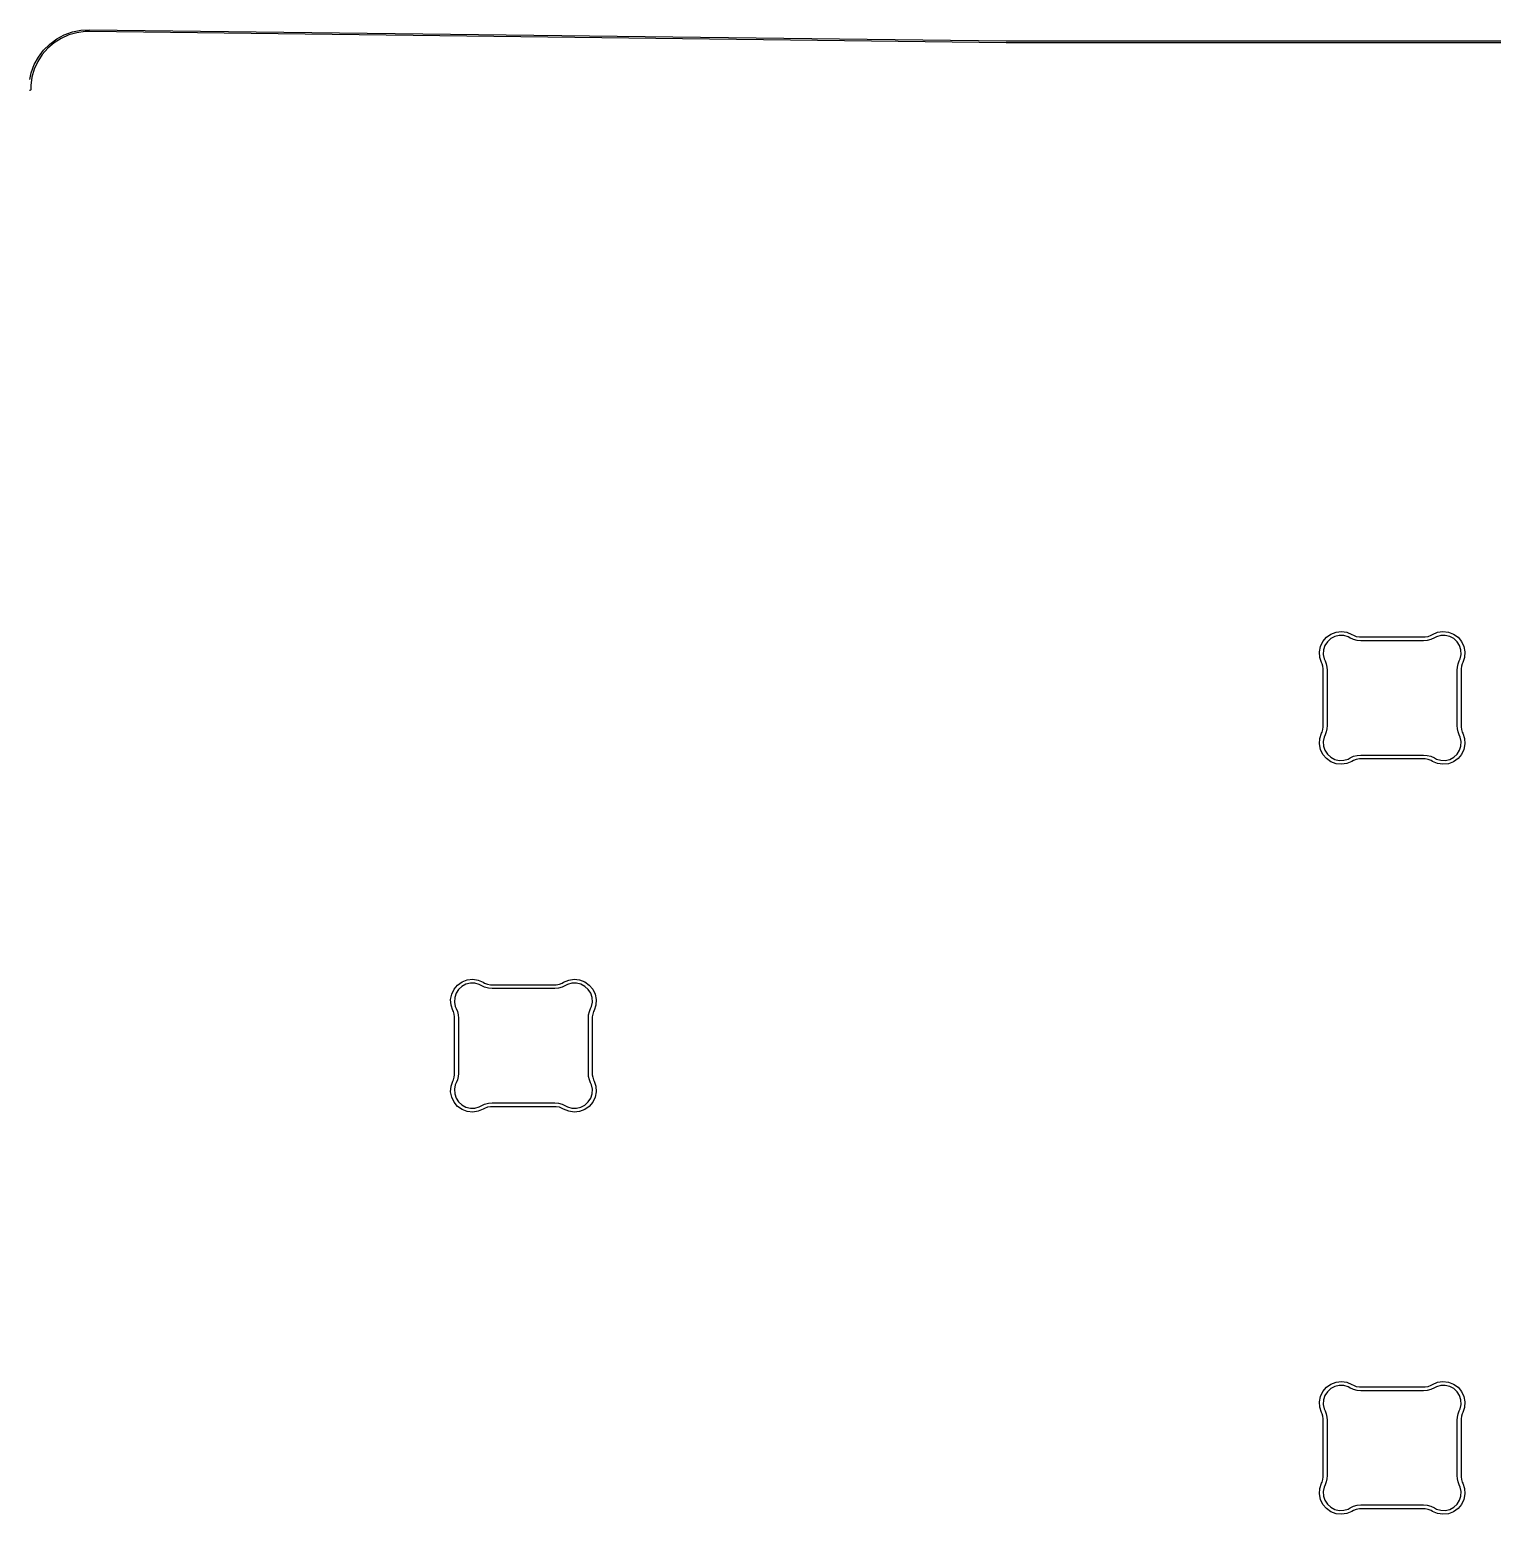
# Model space of a CAD drawing. Extents: x 9 to 292, y -476 to -359.
# Drawn here: x 150.49 to 187.64, y -405.55 to -367.84 of the extents above; entities that cross this region are included whole.
import ezdxf

# ---------------------------------------------------------------- set-up
doc = ezdxf.new("R2010")
doc.units = 0
doc.layers.add('BLACK', color=7, linetype='CONTINUOUS')

msp = doc.modelspace()

# ---------------------------------------------------------------- linework, layer by layer
at = {"layer": 'BLACK', "linetype": 'CONTINUOUS'}
for p, q in [((151.173039, -368.079112), (151.366339, -367.975623)), ((151.483817, -367.97803), (151.289648, -368.064647)), ((151.366339, -367.975623), (151.572482, -367.900924)), ((151.6884, -367.920154), (151.483817, -367.97803)), ((151.572482, -367.900924), (151.787207, -367.85656)), ((151.899169, -367.892215), (151.6884, -367.920154)), ((151.787207, -367.85656), (152.006074, -367.843448)), ((152.005368, -367.893442), (151.899169, -367.892215)), ((152.005468, -367.893463), (152.005368, -367.893442)), ((152.005469, -367.893464), (152.005468, -367.893463)), ((175.290762, -368.174999), (152.005469, -367.893464)), ((152.006074, -367.843448), (152.006074, -367.843468)), ((152.006074, -367.843468), (175.29137, -368.125004)), ((150.708343, -368.53823), (150.840605, -368.363354)), ((150.948311, -368.316384), (150.8082, -368.4763)), ((150.840605, -368.363354), (150.996578, -368.209253)), ((151.109907, -368.178214), (150.948311, -368.316384)), ((150.996578, -368.209253), (151.173039, -368.079112)), ((151.289648, -368.064647), (151.109907, -368.178214)), ((175.290763, -368.175), (175.290762, -368.174999)), ((175.290763, -368.175001), (175.290763, -368.175)), ((175.296911, -368.175063), (175.290763, -368.175001)), ((175.29137, -368.125004), (175.291371, -368.125004)), ((175.291371, -368.125004), (175.291373, -368.125004)), ((175.291373, -368.125004), (175.294344, -368.125041)), ((175.294344, -368.125041), (175.300287, -368.125089)), ((175.303059, -368.1751), (175.296911, -368.175063)), ((175.300287, -368.125089), (175.306229, -368.125112)), ((175.309203, -368.175111), (175.303059, -368.1751)), ((175.306229, -368.125112), (175.309201, -368.125112)), ((175.309201, -368.125112), (175.309202, -368.125112)), ((175.309202, -368.125112), (175.309204, -368.125112)), ((175.309204, -368.175112), (175.309203, -368.175111)), ((175.309204, -368.125112), (192.125135, -368.125112)), ((175.309207, -368.175112), (175.309204, -368.175112)), ((192.150135, -368.175112), (175.309207, -368.175112)), ((150.525344, -368.935492), (150.602527, -368.730266)), ((150.602527, -368.730266), (150.708343, -368.53823)), ((150.692471, -368.654656), (150.603515, -368.847765)), ((150.8082, -368.4763), (150.692471, -368.654656)), ((150.487631, -369.107512), (150.525344, -368.935492)), ((150.543172, -369.051635), (150.51269, -369.262051)), ((150.603515, -368.847765), (150.543172, -369.051635)), ((150.495362, -369.392134), (150.479911, -369.392135)), ((150.507862, -369.383052), (150.495362, -369.392134)), ((150.512636, -369.368357), (150.507862, -369.383052)), ((150.51269, -369.262051), (150.512636, -369.36826)), ((150.512636, -369.36826), (150.512643, -369.368357)), ((150.512643, -369.368357), (150.512636, -369.368357)), ((183.272138, -383.508963), (183.332082, -383.382705)), ((183.332082, -383.382705), (183.421917, -383.275635)), ((183.385188, -383.485277), (183.349384, -383.594836)), ((183.447452, -383.388281), (183.385188, -383.485277)), ((183.421917, -383.275635), (183.535841, -383.194667)), ((183.532156, -383.310113), (183.447452, -383.388281)), ((183.633829, -383.25582), (183.532156, -383.310113)), ((183.535841, -383.194667), (183.666495, -383.145031)), ((183.745904, -383.228909), (183.633829, -383.25582)), ((183.666495, -383.145031), (183.805443, -383.129932)), ((183.861144, -383.231119), (183.745904, -383.228909)), ((183.805443, -383.129932), (183.943709, -383.150346)), ((183.972105, -383.262306), (183.861144, -383.231119)), ((183.943709, -383.150346), (184.072027, -383.20481)), ((184.021914, -383.291294), (183.972105, -383.262306)), ((184.021949, -383.291233), (184.021914, -383.291294)), ((184.021944, -383.291244), (184.02195, -383.291234)), ((184.109522, -383.332544), (184.021944, -383.291244)), ((184.02195, -383.291234), (184.021949, -383.291233)), ((184.072027, -383.20481), (184.0724, -383.204892)), ((184.0724, -383.204892), (184.072394, -383.204902)), ((184.072394, -383.204902), (184.072395, -383.204902)), ((184.072395, -383.204902), (184.072401, -383.204893)), ((184.072401, -383.204893), (184.072425, -383.20492)), ((184.072425, -383.20492), (184.106743, -383.224933)), ((184.106743, -383.224933), (184.181376, -383.252389)), ((184.202985, -383.357845), (184.109522, -383.332544)), ((184.181376, -383.252389), (184.259669, -383.26633)), ((184.299431, -383.366361), (184.202985, -383.357845)), ((184.259669, -383.26633), (184.299431, -383.266362)), ((184.299431, -383.266362), (184.299432, -383.266362)), ((184.299434, -383.366362), (184.299431, -383.366361)), ((184.299432, -383.266362), (184.299434, -383.266362)), ((184.299434, -383.266362), (185.888338, -383.266362)), ((184.299437, -383.366362), (184.299434, -383.366362)), ((185.888338, -383.366362), (184.299437, -383.366362)), ((185.888338, -383.266362), (185.888458, -383.266385)), ((185.88834, -383.366361), (185.888338, -383.366362)), ((185.888342, -383.366362), (185.88834, -383.366361)), ((185.984793, -383.357855), (185.888342, -383.366386)), ((185.888342, -383.366386), (185.888342, -383.366362)), ((185.888458, -383.266385), (185.928097, -383.266348)), ((185.928097, -383.266348), (186.006388, -383.252396)), ((186.078253, -383.332542), (185.984793, -383.357855)), ((186.006388, -383.252396), (186.081019, -383.22493)), ((186.165811, -383.291237), (186.078253, -383.332542)), ((186.081019, -383.22493), (186.115366, -383.204895)), ((186.115366, -383.204896), (186.115379, -383.204893)), ((186.115366, -383.204895), (186.115366, -383.204896)), ((186.115379, -383.204893), (186.244046, -383.150273)), ((186.165825, -383.291234), (186.165811, -383.291237)), ((186.215643, -383.262238), (186.165825, -383.291235)), ((186.165825, -383.291235), (186.165825, -383.291234)), ((186.326627, -383.231039), (186.215643, -383.262238)), ((186.244046, -383.150273), (186.382336, -383.12985)), ((186.44189, -383.228825), (186.326627, -383.231039)), ((186.382336, -383.12985), (186.521308, -383.144947)), ((186.55399, -383.255738), (186.44189, -383.228825)), ((186.521308, -383.144947), (186.651987, -383.194589)), ((186.655685, -383.31004), (186.55399, -383.255738)), ((186.651987, -383.194589), (186.765933, -383.275569)), ((186.740408, -383.388224), (186.655685, -383.31004)), ((186.802686, -383.48524), (186.740408, -383.388224)), ((186.765933, -383.275569), (186.855785, -383.382657)), ((186.838497, -383.594822), (186.802686, -383.48524)), ((186.855785, -383.382657), (186.91574, -383.508937)), ((183.245955, -383.646254), (183.272138, -383.508963)), ((183.255225, -383.785711), (183.245955, -383.646254)), ((183.29935, -383.918328), (183.255225, -383.785711)), ((183.349384, -383.594836), (183.342354, -383.709882)), ((183.342354, -383.709882), (183.36455, -383.822986)), ((183.36455, -383.822986), (183.389455, -383.874957)), ((183.389455, -383.874957), (183.389455, -383.874961)), ((183.389455, -383.874961), (183.419465, -383.951456)), ((186.768314, -383.951458), (186.798316, -383.874968)), ((186.798316, -383.874959), (186.798317, -383.874957)), ((186.798316, -383.874968), (186.798317, -383.874959)), ((186.798317, -383.874959), (186.798316, -383.874959)), ((186.798317, -383.874957), (186.798318, -383.874954)), ((186.798318, -383.874954), (186.798319, -383.874954)), ((186.798319, -383.874954), (186.798554, -383.874708)), ((186.798554, -383.874708), (186.823326, -383.823019)), ((186.823326, -383.823019), (186.845529, -383.709892)), ((186.845529, -383.709892), (186.838497, -383.594822)), ((186.932654, -383.785734), (186.888519, -383.918374)), ((186.91574, -383.508937), (186.941927, -383.646252)), ((186.941927, -383.646252), (186.932654, -383.785734)), ((183.313972, -383.948704), (183.299349, -383.918328)), ((183.299349, -383.918328), (183.29935, -383.918328)), ((183.333838, -384.013134), (183.313972, -383.948704)), ((183.343881, -384.079806), (183.333838, -384.013134)), ((183.343879, -384.113518), (183.343881, -384.079806)), ((183.343887, -384.113518), (183.343879, -384.113518)), ((183.343887, -384.11352), (183.343887, -384.113518)), ((183.343887, -385.519204), (183.343887, -384.11352)), ((183.419465, -383.951456), (183.437743, -384.031574)), ((183.437743, -384.031574), (183.443873, -384.113454)), ((183.443873, -384.113454), (183.443887, -384.11352)), ((183.443887, -384.11352), (183.443887, -385.519204)), ((186.743885, -384.113511), (186.750033, -384.03157)), ((186.743886, -384.113514), (186.743885, -384.113511)), ((186.743885, -384.11352), (186.743886, -384.113514)), ((186.743885, -385.519204), (186.743885, -384.11352)), ((186.750033, -384.03157), (186.768314, -383.951458)), ((186.843888, -384.079813), (186.843885, -384.113518)), ((186.843885, -384.113518), (186.843885, -384.11352)), ((186.843885, -384.11352), (186.843885, -385.519204)), ((186.853939, -384.013138), (186.843888, -384.079813)), ((186.873805, -383.948703), (186.853939, -384.013138)), ((186.888425, -383.918329), (186.873805, -383.948703)), ((186.888519, -383.918374), (186.888425, -383.918329)), ((183.255234, -385.847027), (183.299329, -385.714551)), ((183.299329, -385.714551), (183.299351, -385.714393)), ((183.299348, -385.714392), (183.313972, -385.684017)), ((183.299351, -385.714393), (183.299348, -385.714392)), ((183.313972, -385.684017), (183.333841, -385.619587)), ((183.333841, -385.619587), (183.343888, -385.552916)), ((183.343888, -385.552916), (183.343887, -385.519204)), ((183.389479, -385.757787), (183.364565, -385.80976)), ((183.389453, -385.757762), (183.389452, -385.75777)), ((183.389452, -385.75777), (183.389453, -385.757771)), ((183.389453, -385.757771), (183.389452, -385.757771)), ((183.389452, -385.757771), (183.389452, -385.757774)), ((183.389452, -385.757774), (183.389479, -385.757787)), ((183.419465, -385.68127), (183.389453, -385.757762)), ((183.437747, -385.601153), (183.419465, -385.68127)), ((183.443887, -385.519206), (183.437747, -385.601153)), ((183.443887, -385.519204), (183.443886, -385.519205)), ((183.443886, -385.519205), (183.443887, -385.519206)), ((186.750024, -385.601156), (186.743872, -385.519214)), ((186.743872, -385.519214), (186.743885, -385.519214)), ((186.743886, -385.51921), (186.743885, -385.519204)), ((186.743885, -385.519214), (186.743886, -385.51921)), ((186.768308, -385.681269), (186.750024, -385.601156)), ((186.798317, -385.757766), (186.768308, -385.681269)), ((186.79832, -385.757769), (186.798317, -385.757766)), ((186.798321, -385.757775), (186.79832, -385.757769)), ((186.823236, -385.80975), (186.79832, -385.757775)), ((186.79832, -385.757775), (186.798321, -385.757775)), ((186.843885, -385.519204), (186.843872, -385.519269)), ((186.843872, -385.519269), (186.843876, -385.552908)), ((186.843876, -385.552908), (186.85393, -385.619584)), ((186.85393, -385.619584), (186.8738, -385.68402)), ((186.8738, -385.68402), (186.888424, -385.714398)), ((186.888424, -385.714398), (186.888423, -385.714398)), ((186.888423, -385.714398), (186.888423, -385.714403)), ((186.888423, -385.714403), (186.932568, -385.847017)), ((183.245949, -385.986496), (183.255234, -385.847027)), ((183.272123, -386.123801), (183.245949, -385.986496)), ((183.332065, -386.250074), (183.272123, -386.123801)), ((183.364565, -385.80976), (183.342354, -385.922871)), ((183.342354, -385.922871), (183.349374, -386.037928)), ((183.349374, -386.037928), (183.385173, -386.147499)), ((186.80263, -386.147501), (186.83843, -386.037926)), ((186.84545, -385.922864), (186.823236, -385.80975)), ((186.83843, -386.037926), (186.84545, -385.922864)), ((186.915682, -386.123801), (186.855737, -386.250078)), ((186.941855, -385.986491), (186.915682, -386.123801)), ((186.932568, -385.847017), (186.941855, -385.986491)), ((183.421904, -386.357157), (183.332065, -386.250074)), ((183.385173, -386.147499), (183.447439, -386.244507)), ((183.535836, -386.438134), (183.421904, -386.357157)), ((183.447439, -386.244507), (183.532148, -386.322685)), ((183.532148, -386.322685), (183.633829, -386.376983)), ((183.666502, -386.487774), (183.535836, -386.438134)), ((183.633829, -386.376983), (183.745915, -386.403895)), ((183.805462, -386.502871), (183.666502, -386.487774)), ((183.745915, -386.403895), (183.861165, -386.401681)), ((183.94374, -386.482449), (183.805462, -386.502871)), ((183.861165, -386.401681), (183.972134, -386.370485)), ((184.072387, -386.427834), (183.94374, -386.482449)), ((183.972134, -386.370485), (184.021946, -386.341491)), ((184.021946, -386.341491), (184.021949, -386.34149)), ((184.021949, -386.34149), (184.021953, -386.341486)), ((184.021953, -386.341486), (184.021954, -386.341487)), ((184.021954, -386.341487), (184.10953, -386.300195)), ((184.072397, -386.427832), (184.072387, -386.427834)), ((184.106746, -386.407805), (184.072397, -386.427832)), ((184.181379, -386.380354), (184.106746, -386.407805)), ((184.10953, -386.300195), (184.202989, -386.274899)), ((184.259669, -386.366415), (184.181379, -386.380354)), ((184.202989, -386.274899), (184.299231, -386.266401)), ((184.29943, -386.366383), (184.259669, -386.366415)), ((184.299231, -386.266401), (184.299433, -386.266361)), ((184.299431, -386.36636), (184.29943, -386.366361)), ((184.29943, -386.366361), (184.29943, -386.366383)), ((184.299433, -386.366361), (184.299431, -386.36636)), ((184.299433, -386.266361), (185.888338, -386.266361)), ((185.888332, -386.366361), (184.299433, -386.366361)), ((185.888335, -386.366362), (185.888332, -386.366361)), ((185.928096, -386.366399), (185.888335, -386.366362)), ((185.888338, -386.266361), (185.888343, -386.266362)), ((185.888343, -386.266362), (185.984789, -386.274891)), ((186.006386, -386.380349), (185.928096, -386.366399)), ((185.984789, -386.274891), (186.078246, -386.3002)), ((186.081016, -386.407811), (186.006386, -386.380349)), ((186.078246, -386.3002), (186.165768, -386.34148)), ((186.115363, -386.427843), (186.081016, -386.407811)), ((186.11537, -386.42783), (186.115363, -386.427843)), ((186.115432, -386.427843), (186.11537, -386.42783)), ((186.244038, -386.482447), (186.115432, -386.427843)), ((186.165768, -386.34148), (186.165823, -386.341493)), ((186.165823, -386.341493), (186.165824, -386.341492)), ((186.165824, -386.341492), (186.165825, -386.341493)), ((186.165825, -386.341493), (186.165828, -386.341494)), ((186.165828, -386.341494), (186.165834, -386.341483)), ((186.165834, -386.341483), (186.215646, -386.370481)), ((186.215646, -386.370481), (186.326619, -386.401683)), ((186.38232, -386.502874), (186.244038, -386.482447)), ((186.326619, -386.401683), (186.441873, -386.4039)), ((186.521285, -386.487781), (186.38232, -386.502874)), ((186.441873, -386.4039), (186.553963, -386.376991)), ((186.651957, -386.438142), (186.521285, -386.487781)), ((186.553963, -386.376991), (186.655649, -386.322692)), ((186.765895, -386.357164), (186.651957, -386.438142)), ((186.655649, -386.322692), (186.740362, -386.244512)), ((186.740362, -386.244512), (186.80263, -386.147501)), ((186.855737, -386.250078), (186.765895, -386.357164)), ((161.265815, -392.216388), (161.355657, -392.109301)), ((161.355657, -392.109301), (161.469591, -392.028319)), ((161.465903, -392.143768), (161.381189, -392.221952)), ((161.567589, -392.089463), (161.465903, -392.143768)), ((161.469591, -392.028319), (161.60026, -391.978671)), ((161.67968, -392.062544), (161.567589, -392.089463)), ((161.60026, -391.978671), (161.739224, -391.963566)), ((161.794937, -392.06475), (161.67968, -392.062544)), ((161.739224, -391.963566), (161.877508, -391.983977)), ((161.905916, -392.095938), (161.794937, -392.06475)), ((161.877508, -391.983977), (162.006182, -392.038587)), ((161.955557, -392.124826), (161.905916, -392.095938)), ((161.955698, -392.124984), (161.955557, -392.124826)), ((161.955702, -392.124977), (161.955698, -392.124984)), ((161.955701, -392.124985), (161.955704, -392.124978)), ((161.955734, -392.124992), (161.955701, -392.124985)), ((161.955704, -392.124978), (161.955702, -392.124977)), ((162.043275, -392.16628), (161.955734, -392.124992)), ((162.006182, -392.038587), (162.006149, -392.038643)), ((162.006149, -392.038643), (162.006152, -392.038644)), ((162.006152, -392.038644), (162.006155, -392.038638)), ((162.006155, -392.038638), (162.040502, -392.058669)), ((162.040502, -392.058669), (162.115133, -392.086129)), ((162.136733, -392.191586), (162.043275, -392.16628)), ((162.115133, -392.086129), (162.193423, -392.100076)), ((162.193423, -392.100076), (162.233185, -392.100112)), ((162.233185, -392.100112), (163.822087, -392.100112)), ((163.822087, -392.100112), (163.82209, -392.100111)), ((163.82209, -392.100103), (163.861851, -392.10007)), ((163.82209, -392.100111), (163.82209, -392.100103)), ((163.861851, -392.10007), (163.940142, -392.086126)), ((164.011996, -392.166281), (163.918536, -392.191583)), ((163.940142, -392.086126), (164.014774, -392.05867)), ((164.099569, -392.124982), (164.011996, -392.166281)), ((164.014774, -392.05867), (164.049122, -392.03864)), ((164.049122, -392.03864), (164.049122, -392.038641)), ((164.049122, -392.038641), (164.049124, -392.03864)), ((164.049124, -392.03864), (164.177784, -391.98403)), ((164.099571, -392.124982), (164.099569, -392.124982)), ((164.099572, -392.124983), (164.099571, -392.124982)), ((164.099573, -392.124982), (164.099572, -392.124983)), ((164.149385, -392.095991), (164.099573, -392.124982)), ((164.260354, -392.064802), (164.149385, -392.095991)), ((164.177784, -391.98403), (164.316059, -391.963615)), ((164.375602, -392.062593), (164.260354, -392.064802)), ((164.316059, -391.963615), (164.455015, -391.978716)), ((164.487684, -392.089507), (164.375602, -392.062593)), ((164.455015, -391.978716), (164.585677, -392.028357)), ((164.589363, -392.143805), (164.487684, -392.089507)), ((164.585677, -392.028357), (164.699606, -392.109333)), ((164.67407, -392.221982), (164.589363, -392.143805)), ((164.699606, -392.109333), (164.789443, -392.216412)), ((161.179688, -392.479972), (161.205868, -392.342663)), ((161.188965, -392.619447), (161.179688, -392.479972)), ((161.205868, -392.342663), (161.265815, -392.216388)), ((161.283115, -392.428542), (161.276088, -392.543606)), ((161.276088, -392.543606), (161.298293, -392.656725)), ((161.31892, -392.318965), (161.283115, -392.428542)), ((161.381189, -392.221952), (161.31892, -392.318965)), ((162.233181, -392.200112), (162.136733, -392.191586)), ((162.233183, -392.200112), (162.233181, -392.200111)), ((162.233181, -392.200111), (162.233181, -392.200112)), ((163.822088, -392.200112), (162.233183, -392.200112)), ((163.822169, -392.200095), (163.822088, -392.200112)), ((163.918536, -392.191583), (163.822169, -392.200095)), ((164.736335, -392.318986), (164.67407, -392.221982)), ((164.772136, -392.428554), (164.736335, -392.318986)), ((164.756957, -392.656718), (164.779162, -392.543609)), ((164.779162, -392.543609), (164.772136, -392.428554)), ((164.789443, -392.216412), (164.849386, -392.34268)), ((164.849386, -392.34268), (164.875564, -392.479981)), ((164.875564, -392.479981), (164.866285, -392.619446)), ((161.233101, -392.752078), (161.188965, -392.619447)), ((161.2331, -392.752079), (161.233101, -392.752078)), ((161.233101, -392.75208), (161.2331, -392.752079)), ((161.247725, -392.782455), (161.2331, -392.75208)), ((161.2331, -392.75208), (161.233101, -392.75208)), ((161.267595, -392.846886), (161.247725, -392.782455)), ((161.277645, -392.913559), (161.267595, -392.846886)), ((161.277645, -392.947223), (161.277645, -392.913559)), ((161.298293, -392.656725), (161.323204, -392.708703)), ((161.323204, -392.708703), (161.323204, -392.708709)), ((161.323204, -392.708709), (161.353218, -392.785201)), ((161.353218, -392.785201), (161.371502, -392.865318)), ((161.371502, -392.865318), (161.377646, -392.947265)), ((164.677635, -392.947266), (164.683778, -392.86532)), ((164.683778, -392.86532), (164.702061, -392.785204)), ((164.702061, -392.785204), (164.732065, -392.708731)), ((164.732047, -392.708692), (164.756957, -392.656718)), ((164.732068, -392.708701), (164.732047, -392.708692)), ((164.732065, -392.708731), (164.732068, -392.708703)), ((164.732068, -392.708703), (164.732068, -392.708701)), ((164.777636, -392.91356), (164.777635, -392.947268)), ((164.787685, -392.846888), (164.777636, -392.91356)), ((164.807554, -392.782457), (164.787685, -392.846888)), ((164.822178, -392.752082), (164.807554, -392.782457)), ((164.82219, -392.751945), (164.822172, -392.752079)), ((164.822172, -392.752079), (164.822178, -392.752082)), ((164.866285, -392.619446), (164.82219, -392.751945)), ((161.277637, -392.947269), (161.277645, -392.947223)), ((161.277637, -394.352953), (161.277637, -392.947269)), ((161.377637, -392.947265), (161.377636, -392.947266)), ((161.377636, -392.947266), (161.377637, -392.947269)), ((161.377646, -392.947265), (161.377637, -392.947265)), ((161.377637, -392.947269), (161.377637, -394.352953)), ((164.677635, -392.947267), (164.677635, -392.947266)), ((164.677635, -392.947269), (164.677635, -392.947267)), ((164.677635, -394.352953), (164.677635, -392.947269)), ((164.777635, -392.947268), (164.777635, -392.947269)), ((164.777635, -392.947269), (164.777635, -394.352953)), ((161.267602, -394.453346), (161.277641, -394.386671)), ((161.277637, -394.352956), (161.277637, -394.352953)), ((161.277637, -394.352958), (161.277637, -394.352956)), ((161.277641, -394.386671), (161.277637, -394.352958)), ((161.371506, -394.434898), (161.353233, -394.51502)), ((161.377636, -394.352956), (161.371506, -394.434898)), ((161.377637, -394.352953), (161.377636, -394.352956)), ((164.677638, -394.352969), (164.677635, -394.352953)), ((164.68376, -394.434899), (164.677638, -394.352969)), ((164.702043, -394.515028), (164.68376, -394.434899)), ((164.777636, -394.352969), (164.777629, -394.386677)), ((164.777629, -394.386677), (164.787667, -394.453341)), ((164.777635, -394.352953), (164.777633, -394.352962)), ((164.777633, -394.352962), (164.777635, -394.352969)), ((164.777635, -394.352969), (164.777636, -394.352969)), ((161.179734, -394.820239), (161.189006, -394.680779)), ((161.189006, -394.680779), (161.233072, -394.548339)), ((161.233072, -394.548339), (161.233098, -394.548149)), ((161.233098, -394.548149), (161.233119, -394.54816)), ((161.2331, -394.548144), (161.233153, -394.548087)), ((161.233121, -394.548154), (161.2331, -394.548144)), ((161.233119, -394.54816), (161.233121, -394.548154)), ((161.233153, -394.548087), (161.24774, -394.517782)), ((161.24774, -394.517782), (161.267602, -394.453346)), ((161.298331, -394.643504), (161.276132, -394.75661)), ((161.276132, -394.75661), (161.283161, -394.87166)), ((161.323237, -394.591532), (161.298331, -394.643504)), ((161.323206, -394.591515), (161.323204, -394.591516)), ((161.323204, -394.591516), (161.323237, -394.591532)), ((161.323227, -394.591525), (161.323206, -394.591515)), ((161.353233, -394.51502), (161.323227, -394.591525)), ((164.732067, -394.591513), (164.702043, -394.515028)), ((164.732068, -394.591519), (164.732067, -394.591513)), ((164.756976, -394.643494), (164.732067, -394.591519)), ((164.732067, -394.591519), (164.732068, -394.591519)), ((164.779176, -394.756605), (164.756976, -394.643494)), ((164.772148, -394.87166), (164.779176, -394.756605)), ((164.787667, -394.453341), (164.807538, -394.517762)), ((164.807538, -394.517762), (164.822166, -394.548131)), ((164.822166, -394.548131), (164.822165, -394.548131)), ((164.822165, -394.548131), (164.822166, -394.548138)), ((164.822166, -394.548138), (164.822172, -394.548145)), ((164.822172, -394.548145), (164.822171, -394.548146)), ((164.822171, -394.548146), (164.866302, -394.68077)), ((164.866302, -394.68077), (164.875576, -394.820236)), ((161.205914, -394.957533), (161.179734, -394.820239)), ((161.265857, -395.083794), (161.205914, -394.957533)), ((161.35569, -395.190869), (161.265857, -395.083794)), ((161.283161, -394.87166), (161.318963, -394.981222)), ((161.318963, -394.981222), (161.381227, -395.078222)), ((161.469613, -395.271842), (161.35569, -395.190869)), ((161.381227, -395.078222), (161.46593, -395.156396)), ((161.46593, -395.156396), (161.567604, -395.210694)), ((161.90589, -395.204225), (161.955702, -395.175237)), ((161.955702, -395.175238), (161.95571, -395.175236)), ((161.955702, -395.175237), (161.955702, -395.175238)), ((161.95571, -395.175236), (162.043272, -395.133936)), ((162.043272, -395.133936), (162.136732, -395.108628)), ((162.136732, -395.108628), (162.233182, -395.100102)), ((162.233182, -395.100102), (162.233182, -395.100111)), ((162.233182, -395.100111), (162.233184, -395.100111)), ((162.233184, -395.100111), (163.822088, -395.100111)), ((163.822088, -395.100111), (163.918537, -395.108632)), ((163.918537, -395.108632), (164.011998, -395.133935)), ((164.011998, -395.133935), (164.099572, -395.175235)), ((164.099572, -395.175235), (164.099574, -395.175234)), ((164.099574, -395.175234), (164.149387, -395.204225)), ((164.487689, -395.210707), (164.589368, -395.156408)), ((164.69961, -395.190881), (164.585681, -395.271856)), ((164.589368, -395.156408), (164.674077, -395.078232)), ((164.674077, -395.078232), (164.736344, -394.981228)), ((164.789449, -395.083803), (164.69961, -395.190881)), ((164.736344, -394.981228), (164.772148, -394.87166)), ((164.849394, -394.957536), (164.789449, -395.083803)), ((164.875576, -394.820236), (164.849394, -394.957536)), ((161.600267, -395.321484), (161.469613, -395.271842)), ((161.567604, -395.210694), (161.679681, -395.23761)), ((161.739216, -395.336589), (161.600267, -395.321484)), ((161.679681, -395.23761), (161.794924, -395.235406)), ((161.877486, -395.316182), (161.739216, -395.336589)), ((161.794924, -395.235406), (161.90589, -395.204225)), ((162.006147, -395.261581), (161.877486, -395.316182)), ((162.006148, -395.261582), (162.006147, -395.261581)), ((162.00615, -395.261579), (162.006148, -395.261582)), ((162.006153, -395.261579), (162.00615, -395.261579)), ((162.0405, -395.241548), (162.006153, -395.26158)), ((162.006153, -395.26158), (162.006153, -395.261579)), ((162.115132, -395.214086), (162.0405, -395.241548)), ((162.193424, -395.200138), (162.115132, -395.214086)), ((162.233138, -395.200102), (162.193424, -395.200138)), ((162.233184, -395.200111), (162.233138, -395.200102)), ((162.233186, -395.200111), (162.233184, -395.200111)), ((163.822088, -395.200111), (162.233186, -395.200111)), ((163.822089, -395.200111), (163.822088, -395.20011)), ((163.822088, -395.20011), (163.822088, -395.200111)), ((163.861851, -395.200144), (163.822089, -395.200111)), ((163.940142, -395.214088), (163.861851, -395.200144)), ((164.014775, -395.241546), (163.940142, -395.214088)), ((164.049115, -395.261571), (164.014775, -395.241546)), ((164.049121, -395.261578), (164.049115, -395.261571)), ((164.049121, -395.26158), (164.049121, -395.261578)), ((164.049151, -395.261586), (164.049121, -395.26158)), ((164.177788, -395.316185), (164.049151, -395.261586)), ((164.149387, -395.204225), (164.260357, -395.235413)), ((164.316064, -395.336598), (164.177788, -395.316185)), ((164.260357, -395.235413), (164.375605, -395.237621)), ((164.455019, -395.321497), (164.316064, -395.336598)), ((164.375605, -395.237621), (164.487689, -395.210707)), ((164.585681, -395.271856), (164.455019, -395.321497)), ((183.332083, -402.432704), (183.421917, -402.325634)), ((183.421917, -402.325634), (183.535841, -402.244667)), ((183.633829, -402.30582), (183.532156, -402.360113)), ((183.535841, -402.244667), (183.666495, -402.195031)), ((183.745903, -402.278909), (183.633829, -402.30582)), ((183.666495, -402.195031), (183.805442, -402.179932)), ((183.861143, -402.281119), (183.745903, -402.278909)), ((183.805442, -402.179932), (183.943708, -402.200345)), ((183.972104, -402.312305), (183.861143, -402.281119)), ((183.943708, -402.200345), (184.072026, -402.254809)), ((184.021913, -402.341294), (183.972104, -402.312305)), ((184.021948, -402.341232), (184.021913, -402.341294)), ((184.021943, -402.341242), (184.021949, -402.341233)), ((184.109521, -402.382542), (184.021943, -402.341242)), ((184.021949, -402.341233), (184.021948, -402.341232)), ((184.072026, -402.254809), (184.072399, -402.254891)), ((184.072399, -402.254891), (184.072395, -402.254898)), ((184.072395, -402.254898), (184.072399, -402.254892)), ((184.072399, -402.254892), (184.072421, -402.254916)), ((184.072421, -402.254916), (184.106742, -402.274931)), ((184.106742, -402.274931), (184.181375, -402.302387)), ((184.181375, -402.302387), (184.259667, -402.316329)), ((184.259667, -402.316329), (184.299429, -402.316361)), ((184.299429, -402.316361), (184.299432, -402.316362)), ((184.299432, -402.316362), (184.299433, -402.316362)), ((184.299433, -402.316362), (185.888338, -402.316362)), ((185.888338, -402.316362), (185.888463, -402.316386)), ((185.888463, -402.316386), (185.928097, -402.316349)), ((185.928097, -402.316349), (186.006388, -402.302397)), ((186.006388, -402.302397), (186.081019, -402.274931)), ((186.165819, -402.341233), (186.078253, -402.382543)), ((186.081019, -402.274931), (186.115366, -402.254896)), ((186.115366, -402.254896), (186.115367, -402.254895)), ((186.115367, -402.254895), (186.115368, -402.254895)), ((186.115368, -402.254895), (186.244045, -402.200271)), ((186.165824, -402.341233), (186.165819, -402.341233)), ((186.215642, -402.312236), (186.165824, -402.341233)), ((186.326626, -402.281037), (186.215642, -402.312236)), ((186.244045, -402.200271), (186.382336, -402.179848)), ((186.44189, -402.278823), (186.326626, -402.281037)), ((186.382336, -402.179848), (186.521309, -402.194945)), ((186.553991, -402.305736), (186.44189, -402.278823)), ((186.521309, -402.194945), (186.651988, -402.244587)), ((186.655687, -402.360039), (186.553991, -402.305736)), ((186.651988, -402.244587), (186.765934, -402.325567)), ((186.765934, -402.325567), (186.855786, -402.432656)), ((183.245955, -402.696252), (183.272138, -402.558961)), ((183.255225, -402.835709), (183.245955, -402.696252)), ((183.272138, -402.558961), (183.332083, -402.432704)), ((183.349385, -402.644835), (183.342354, -402.759881)), ((183.385188, -402.535277), (183.349385, -402.644835)), ((183.447453, -402.438281), (183.385188, -402.535277)), ((183.532156, -402.360113), (183.447453, -402.438281)), ((184.202984, -402.407843), (184.109521, -402.382542)), ((184.299422, -402.416359), (184.202984, -402.407843)), ((184.299433, -402.416362), (184.299422, -402.416359)), ((185.888338, -402.416362), (184.299433, -402.416362)), ((185.88834, -402.416361), (185.888338, -402.416362)), ((185.888342, -402.416362), (185.88834, -402.416361)), ((185.984793, -402.407856), (185.888342, -402.416387)), ((185.888342, -402.416387), (185.888342, -402.416362)), ((186.078253, -402.382543), (185.984793, -402.407856)), ((186.74041, -402.438223), (186.655687, -402.360039)), ((186.802688, -402.535239), (186.74041, -402.438223)), ((186.838499, -402.644822), (186.802688, -402.535239)), ((186.845531, -402.759893), (186.838499, -402.644822)), ((186.855786, -402.432656), (186.915742, -402.558936)), ((186.915742, -402.558936), (186.941929, -402.696252)), ((186.941929, -402.696252), (186.932656, -402.835735)), ((183.299346, -402.968317), (183.255225, -402.835709)), ((183.299347, -402.968324), (183.299346, -402.968317)), ((183.31397, -402.998702), (183.299347, -402.968324)), ((183.333838, -403.063138), (183.31397, -402.998702)), ((183.343889, -403.129813), (183.333838, -403.063138)), ((183.342354, -402.759881), (183.36455, -402.872984)), ((183.36455, -402.872984), (183.389454, -402.924955)), ((183.389454, -402.924955), (183.389454, -402.924956)), ((183.389454, -402.924956), (183.389454, -402.924957)), ((183.389454, -402.924957), (183.389455, -402.924958)), ((183.389455, -402.924958), (183.389454, -402.924958)), ((183.389454, -402.924958), (183.419462, -403.001456)), ((183.419462, -403.001456), (183.437744, -403.081569)), ((183.437744, -403.081569), (183.443892, -403.163511)), ((186.743884, -403.163518), (186.75002, -403.081572)), ((186.75002, -403.081572), (186.768297, -403.001453)), ((186.768297, -403.001453), (186.798307, -402.924951)), ((186.798307, -402.924951), (186.798316, -402.924955)), ((186.798316, -402.924955), (186.798563, -402.924695)), ((186.798563, -402.924695), (186.823328, -402.87302)), ((186.823328, -402.87302), (186.845531, -402.759893)), ((186.853925, -403.063131), (186.843882, -403.129804)), ((186.87379, -402.998699), (186.853925, -403.063131)), ((186.888399, -402.96835), (186.87379, -402.998699)), ((186.888421, -402.968328), (186.888399, -402.96835)), ((186.888521, -402.968376), (186.888421, -402.968328)), ((186.932656, -402.835735), (186.888521, -402.968376)), ((183.343886, -403.163519), (183.343891, -403.163488)), ((183.343886, -404.569194), (183.343886, -403.163519)), ((183.343891, -403.163488), (183.343889, -403.129813)), ((183.443886, -403.163511), (183.443885, -403.163514)), ((183.443885, -403.163514), (183.443886, -403.163519)), ((183.443892, -403.163511), (183.443886, -403.163511)), ((183.443886, -403.163519), (183.443886, -404.569203)), ((186.743884, -403.163519), (186.743884, -403.163518)), ((186.743884, -404.569203), (186.743884, -403.163519)), ((186.843882, -403.129804), (186.843884, -403.163516)), ((186.843884, -403.163516), (186.843883, -403.163517)), ((186.843883, -403.163517), (186.843884, -403.163519)), ((186.843884, -403.163519), (186.843884, -404.569203)), ((183.333829, -404.669584), (183.343882, -404.602908)), ((183.343882, -404.602908), (183.343886, -404.569194)), ((183.443886, -404.569214), (183.437735, -404.651154)), ((183.443886, -404.569203), (183.443884, -404.569209)), ((183.443884, -404.569209), (183.443886, -404.569214)), ((186.743885, -404.569211), (186.743884, -404.569203)), ((186.750024, -404.651151), (186.743885, -404.569211)), ((186.843884, -404.569203), (186.843885, -404.569203)), ((186.843885, -404.569203), (186.843884, -404.602915)), ((186.843884, -404.602915), (186.85393, -404.669587)), ((183.245951, -405.036496), (183.255236, -404.897028)), ((183.255236, -404.897028), (183.299321, -404.764584)), ((183.299321, -404.764584), (183.299346, -404.764401)), ((183.29934, -404.764398), (183.313962, -404.734019)), ((183.299346, -404.764401), (183.29934, -404.764398)), ((183.313962, -404.734019), (183.333829, -404.669584)), ((183.364567, -404.859761), (183.342356, -404.972871)), ((183.342356, -404.972871), (183.349376, -405.087928)), ((183.38948, -404.807788), (183.364567, -404.859761)), ((183.389456, -404.807763), (183.389451, -404.807767)), ((183.389451, -404.807767), (183.389451, -404.807774)), ((183.389451, -404.807774), (183.38948, -404.807788)), ((183.389454, -404.807748), (183.389452, -404.807761)), ((183.389452, -404.807761), (183.389456, -404.807763)), ((183.419454, -404.731264), (183.389454, -404.807748)), ((183.437735, -404.651154), (183.419454, -404.731264)), ((186.768305, -404.731269), (186.750024, -404.651151)), ((186.798318, -404.807769), (186.768305, -404.731269)), ((186.798317, -404.80777), (186.798318, -404.807769)), ((186.79832, -404.807773), (186.798317, -404.80777)), ((186.823235, -404.859748), (186.798319, -404.807773)), ((186.798319, -404.807773), (186.79832, -404.807773)), ((186.84545, -404.972863), (186.823235, -404.859748)), ((186.83843, -405.087925), (186.84545, -404.972863)), ((186.85393, -404.669587), (186.873798, -404.734019)), ((186.873798, -404.734019), (186.888422, -404.764394)), ((186.888422, -404.764394), (186.888421, -404.764394)), ((186.888421, -404.764394), (186.888422, -404.764401)), ((186.888422, -404.764401), (186.932567, -404.897015)), ((186.932567, -404.897015), (186.941855, -405.036489)), ((183.272125, -405.173801), (183.245951, -405.036496)), ((183.332067, -405.300073), (183.272125, -405.173801)), ((183.421905, -405.407156), (183.332067, -405.300073)), ((183.349376, -405.087928), (183.385175, -405.197499)), ((183.385175, -405.197499), (183.44744, -405.294506)), ((183.44744, -405.294506), (183.532149, -405.372683)), ((183.532149, -405.372683), (183.63383, -405.426982)), ((184.021954, -405.391488), (184.10953, -405.350196)), ((184.10953, -405.350196), (184.202989, -405.3249)), ((184.202989, -405.3249), (184.299222, -405.316402)), ((184.299222, -405.316402), (184.299433, -405.316361)), ((184.299433, -405.316361), (185.888337, -405.316361)), ((185.888337, -405.316361), (185.888339, -405.316361)), ((185.888339, -405.316361), (185.888341, -405.316361)), ((185.888341, -405.316361), (185.984788, -405.32489)), ((185.984788, -405.32489), (186.078245, -405.350199)), ((186.078245, -405.350199), (186.165771, -405.39148)), ((186.553963, -405.426991), (186.655649, -405.372692)), ((186.655649, -405.372692), (186.740363, -405.294512)), ((186.740363, -405.294512), (186.80263, -405.1975)), ((186.855738, -405.300077), (186.765895, -405.407164)), ((186.80263, -405.1975), (186.83843, -405.087925)), ((186.915682, -405.1738), (186.855738, -405.300077)), ((186.941855, -405.036489), (186.915682, -405.1738)), ((183.535837, -405.488132), (183.421905, -405.407156)), ((183.666503, -405.537772), (183.535837, -405.488132)), ((183.63383, -405.426982), (183.745915, -405.453893)), ((183.805462, -405.552869), (183.666503, -405.537772)), ((183.745915, -405.453893), (183.861164, -405.451679)), ((183.943739, -405.532447), (183.805462, -405.552869)), ((183.861164, -405.451679), (183.972133, -405.420483)), ((184.072373, -405.477838), (183.943739, -405.532447)), ((183.972133, -405.420483), (184.021945, -405.391489)), ((184.021945, -405.39149), (184.021951, -405.391488)), ((184.021945, -405.391489), (184.021945, -405.39149)), ((184.021951, -405.391488), (184.021953, -405.391487)), ((184.021953, -405.391487), (184.021954, -405.391488)), ((184.072397, -405.477833), (184.072373, -405.477838)), ((184.106746, -405.457806), (184.072397, -405.477833)), ((184.181379, -405.430355), (184.106746, -405.457806)), ((184.259669, -405.416416), (184.181379, -405.430355)), ((184.29943, -405.416384), (184.259669, -405.416416)), ((184.299431, -405.41636), (184.29943, -405.416361)), ((184.29943, -405.416361), (184.29943, -405.416384)), ((184.299433, -405.416361), (184.299431, -405.41636)), ((185.888333, -405.416361), (184.299433, -405.416361)), ((185.928095, -405.416398), (185.888333, -405.416361)), ((186.006385, -405.430348), (185.928095, -405.416398)), ((186.081015, -405.45781), (186.006385, -405.430348)), ((186.115362, -405.477841), (186.081015, -405.45781)), ((186.115369, -405.477829), (186.115362, -405.477841)), ((186.115431, -405.477842), (186.115369, -405.477829)), ((186.244037, -405.532446), (186.115431, -405.477842)), ((186.165771, -405.39148), (186.165822, -405.391491)), ((186.165822, -405.391491), (186.165823, -405.391491)), ((186.165823, -405.391491), (186.165824, -405.391492)), ((186.165824, -405.391492), (186.165827, -405.391493)), ((186.165827, -405.391493), (186.165833, -405.391483)), ((186.165833, -405.391483), (186.215645, -405.420481)), ((186.215645, -405.420481), (186.326618, -405.451683)), ((186.382319, -405.552874), (186.244037, -405.532446)), ((186.326618, -405.451683), (186.441872, -405.4539)), ((186.521285, -405.537781), (186.382319, -405.552874)), ((186.441872, -405.4539), (186.553963, -405.426991)), ((186.651957, -405.488142), (186.521285, -405.537781)), ((186.765895, -405.407164), (186.651957, -405.488142))]:
    msp.add_line(p, q, dxfattribs=at)

doc.saveas('drawing.dxf')
